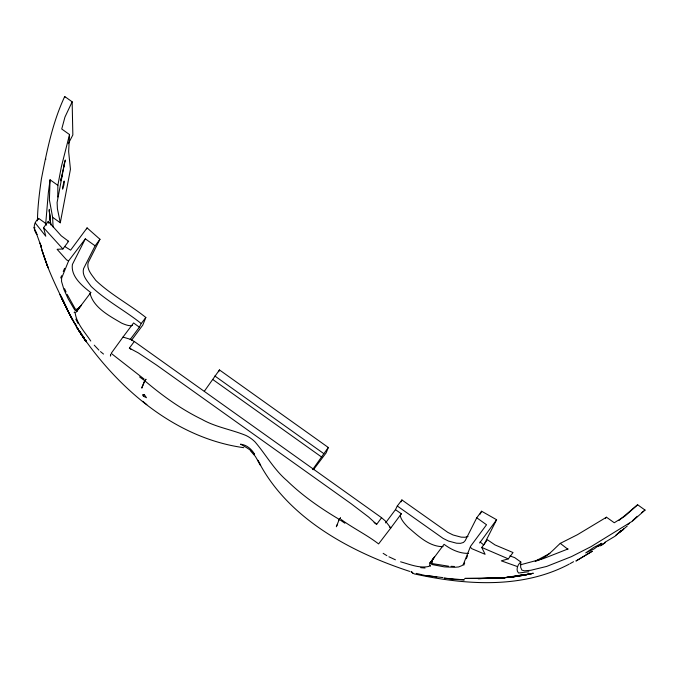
<?xml version="1.0" encoding="UTF-8"?>
<svg xmlns="http://www.w3.org/2000/svg" width="679" height="679" viewBox="0 0 679 679"><rect width="100%" height="100%" fill="white"/><g stroke="black" fill="none" stroke-linecap="round" stroke-linejoin="round"><path stroke-width="1.02" d="M60.635 180.843L64.013 165.939L57.104 202.478L57.418 208.776L60.295 222.78L52.631 217.314L49.397 199.881L50.068 179.782L57.859 185.342L57.766 197.02M45.637 224.537L48.353 192.641L50.068 179.782M144.177 379.128L111.178 353.352L122.984 337.081L130.478 339.33L134.289 341.495L129.375 348.115L131.098 349.337M37.447 220.794C37.625 206.781 39.424 192.844 41.394 178.984C46.885 150.993 52.529 122.432 64.717 96.52L72.152 101.799L64.955 117.068L61.738 129.01L69.53 134.561L68.647 151.595L70.446 169.249L60.295 222.78M430.231 566.422L430.376 565.471M57.859 185.342L61.322 166.915L69.53 134.561M509.861 555.914L514.699 557.629L520.81 561.983L520.632 567.22L521.896 570.139L524.46 570.818L530.8 570.275L546.714 566.413L571.37 556.661L591.027 546.663L632.438 521.149L645.05 510.082L637.623 504.76L618.917 520.521M63.962 166.38L65.32 160.006L63.554 165.99M45.739 159.37L45.841 158.886M520.81 561.983C517.873 564.342 515.336 569.97 518.612 573.042L528.856 571.701M468.561 553.368C459.615 553.631 451.102 549.574 444.058 544.312L430.113 562.984L432.031 564.546L444.321 566.872L454.565 567.313L458.69 566.94L462.238 565.488L463.316 564.427L470.555 546.315L486.529 524.757L476.76 517.797L481.615 511.236L496.604 519.741L484.025 544.634M110.626 354.659L110.405 356.068L110.779 354.922M60.898 179.799L62.57 174.121M431.785 562.348L432.795 559.292L434.492 556.89L430.113 562.984L432.795 559.292L430.885 563.638L431.785 562.348L432.625 563.646L448.632 566.218M466.371 558.749L467.576 555.515M337.081 524.901L336.351 526.768L338.906 520.241L340.468 517.933L338.906 520.241M60.711 277.957L61.594 275.708M463.799 565.208L464.691 562.959M218.74 371.727L219.453 369.928L328.305 447.495L326.132 452.885L313.435 469.732M65.099 246.723L70.608 250.152L87.09 227.906L99.966 239.271L88.185 262.578C86.309 269.419 92.098 275.173 95.722 280.334C110.787 294.72 129.621 304.498 145.841 317.475L142.777 325.097L131.573 340.213M401.145 501.857L401.909 499.948L447.784 532.37L453.088 534.993L461.185 537.157L465.132 537.267L468.052 536.402M85.333 238.855L68.613 260.863L61.611 278.161L61.534 281.437L63.919 289.483L68.206 298.845L74.665 309.879L76.744 311.16L90.808 292.581C82.278 285.978 70.65 276.446 72.398 264.454L85.333 238.855L95.111 245.823L83.576 268.638C81.701 275.487 87.489 281.233 91.113 286.394C106.179 300.78 125.004 310.566 141.232 323.535L139.382 327.193L130.113 339.602M38.194 219.461L38.644 218.383L44.755 222.737L46.647 225.131M63.249 271.481L64.581 268.341M38.644 218.383C33.509 222.661 32.694 229.324 36.989 234.518L33.984 227.457L34.96 227.762M143.413 396.205L144.22 394.516L146.469 397.724L143.413 396.205L142.454 394.83L144.22 394.516M479.629 543.005L496.604 519.741M144.839 380.826L145.926 379.306L144.839 380.826C162.366 395.721 181.242 409.335 202.002 419.41C215.778 427.218 231.607 429.535 246.07 435.519A31.964 30.767 21.7 0 1 255.066 441.936C265.947 454.65 274.053 469.681 286.988 480.664C302.613 495.857 320.683 508.376 339.39 519.46L339.941 518.654M476.76 517.797L465.225 540.611L463.443 542.47L460.523 543.336L456.577 543.217L448.479 541.061L443.166 538.43L397.3 506.016L401.909 499.948M481.615 511.236L480.155 514.147M86.615 228.848L87.09 227.906M204.345 391.231L219.453 369.928M312.578 469.622L328.305 447.495M385.562 522.906L395.45 509.666L397.3 506.016M68.324 143.685L72.848 134.943L72.152 101.799M74.155 312.679L74.597 311.933M374.087 522.499L376.667 524.341L381.581 517.721L385.256 520.886L390.824 527.948L378.602 543.921C366.77 534.814 353.224 528.296 341.197 519.528M470.352 547.147L471.88 548.717L485.112 554.302L481.742 547.435L487.395 539.754L495.025 544.94L513.027 552.545L508.333 558.868L501.306 560.846L517.415 566.575M35.24 222.967L45.773 236.224L43.6 227.686L48.277 221.354L61.212 235.791L68.596 241.308L62.892 248.964L57.112 249.312L66.618 259.921L68.613 260.863M95.111 245.823L99.966 239.271M395.45 509.666L401.34 513.774L390.824 527.948L389.356 526.896M122.984 337.081L133.585 322.958L139.382 327.193M76.82 309.386L75.87 310.651L81.37 305.244L76.744 311.16L79.511 307.536L76.82 309.386L75.301 309.013L67.128 294.355M141.232 323.535L145.841 317.475M637.623 504.76L624.935 516.116L614.274 522.762L606.483 517.211L577.422 534.704L560.268 543.37C552.536 550.372 545.924 558.69 535.205 561.21L549.931 553.36M567.831 549.226L560.268 543.37M605.515 518.349L606.483 517.211M401.34 513.774L400.576 514.606A26.761 7.155 36.5 0 0 407.952 527.184C417.874 535.646 429.323 546.892 443.107 546.629M621.022 530.511L615.123 536.164L604.446 542.589M636.147 517.33L637.258 516.286M635.586 517.856L632.37 520.801M627.371 525.928L621.582 530.8M628.1 524.426L629.577 523.22M618.136 533.49L623.67 529.119L616.065 535.044M620.012 531.996L623.67 529.119M643.641 511.109L641.613 512.62M644.346 510.583L645.05 510.082M601.772 544.965L605.541 542.326L600.448 545.882M598.199 546.519L599.778 545.517M570.088 563.638L573.56 561.694M569.214 564.122C521.964 589.219 464.801 584.984 414.207 573.882L410.973 571.743M568.068 548.929L543.225 558.673L520.785 564.716M77.05 311.279L75.165 312.909C76.591 323.628 84.985 332.294 90.774 341.028M90.808 292.581L90.001 293.286C93.498 307.706 109.506 315.99 121.541 323.077A26.761 7.155 36.5 0 0 132.532 325.317M524.595 575.071L533.312 573.229L509.861 577.337L488.362 578.508L509.861 577.337L531.581 573.721L520.835 575.792M516.507 576.115L504.302 577.719L489.907 578.296L504.302 577.719L523.798 574.68L513.986 576.556L522.771 575.011M525.342 574.824L529.705 574.001L518.968 576.013L521.387 575.563M67.908 241.41L68.596 241.308M508.359 577.439L515.488 576.564L500.067 578.075L478.356 578.644L509.861 577.337M496.357 578.067L504.302 577.719M494.193 578.313L464.826 578.415L500.067 578.075M451.051 566.311L454.395 566.481M420.742 567.678L425.079 568.017M416.252 573.39L424.995 575.461L442.895 577.6M425.173 575.486L436.775 576.87M243.744 447.682C176.846 438.439 120.599 390.883 82.999 336.945L86.36 341.8M400.585 561.805C409.632 564.291 419.41 568.552 428.899 566.413L429.688 565.548L429.934 562.755M409.734 571.412C350.61 552.052 286.954 517.984 257.884 460.252L260.651 465.556L255.338 456.381L250.704 451.043M508.333 558.868L481.742 547.435M129.375 348.115L138.338 352.919L156.51 365.03L351.051 503.665L368.689 517.075L376.667 524.341M395.433 559.81L388.906 556.78M383.151 553.334L386.843 555.66M340.459 520.199L344.89 523.229M214.844 375.996L323.696 453.564M212.994 379.646L321.846 457.213M381.581 517.721L134.289 341.495M139.568 376.913L143.812 380.07M480.121 541.986L483.711 544.898M100.492 351.603L103.505 354.056M146.851 404.676L142.76 401.314L143.575 401.993M412.009 572.193L412.688 573.229M411.406 571.455L411.813 571.947M86.25 340.569L85.52 339.797M98.905 350.118L94.228 345.161M62.892 248.964L43.6 227.686M85.181 340.137L76.438 326.777L85.792 341.011M80.852 333.796L84.909 339.721M65.804 306.619L63.699 302.223L67.535 310.21L60.889 296.163C67.968 311.975 76.056 327.38 86.114 341.52L77.304 328.195L67.17 309.446L72.042 319.003M80.156 331.751L81.811 334.289M83.458 336.818L84.561 338.507M82.787 335.782L84.391 338.252M77.304 328.195L81.251 334.399M74.52 323.28L70.786 316.584L71.49 317.916M75.394 323.891L76.388 325.776M75.793 319.113L78.068 323.484M67.17 309.446L71.949 318.824M63.758 302.265C54.532 283.135 45.12 263.808 40.129 243.057L41.309 247.563L40.621 244.958M64.539 288.668L66.058 291.962M40.825 245.662L35.885 231.955M42.217 250.933L42.972 253.335L41.674 249.142M48.277 221.354L48.744 223.255M50.102 219.563L50.866 224.953L49.261 210.736M53.072 226.964L52.631 217.314M64.717 96.52L64.794 97.581M49.236 210.108L50.221 220.412L49.236 209.344M62.578 187.514L62.621 189.135L63.936 184.9L64.165 181.021L62.578 187.514M142.191 386.911L141.809 388.125L144.364 381.606L142.191 386.911M601.772 543.327L593.964 548.997L585.731 552.893L593.87 547.35L601.772 543.327M592.156 551.323L576.055 560.956L592.156 551.323M240.706 444.219C245.136 446.833 251.077 449.804 254.574 454.302C251.79 449.209 246.596 444.821 240.706 444.219M464.139 579.849L454.48 579.493L444.1 578.135L464.139 579.849M490.722 578.415L477.668 578.533L490.722 578.415M64.038 302.69L61.662 297.979L66.839 308.258L60.032 294.61L64.038 302.69M47.191 265.319L43.032 253.394L48.124 267.764L47.191 265.319"/></g></svg>
